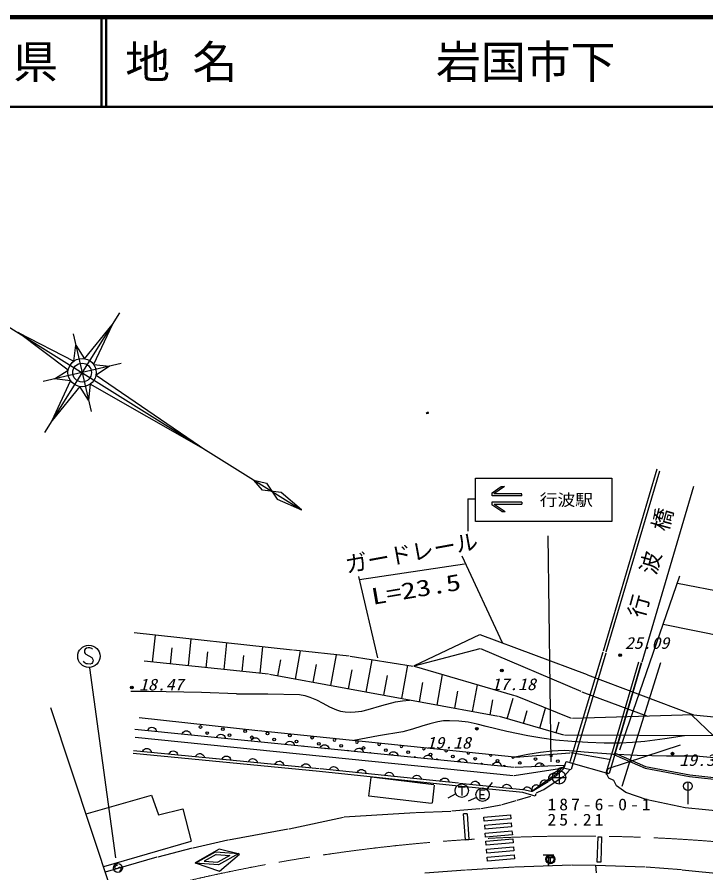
# Model space of a CAD drawing. Units: millimetres, scale not verified. Extents: x 40000 to 680000, y 20000 to 380000.
# Drawn here: x 358328 to 435105, y 284556 to 380000 of the extents above; entities that cross this region are included whole.
import ezdxf
from ezdxf.enums import TextEntityAlignment as Align

# ---------------------------------------------------------------- set-up
doc = ezdxf.new("R2010")
doc.units = ezdxf.units.MM
doc.header["$LTSCALE"] = 1000
doc.linetypes.add('CHAIN', pattern=[18.5, 12, -1.5, 3.5, -1.5])
for name, color, linetype, lineweight in [('M-BGD', 7, 'Continuous', 25), ('M-BMK', 2, 'CHAIN', 13), ('M-TTL', 2, 'Continuous', 140), ('M-TTL-LINE', 7, 'Continuous', 50)]:
    doc.layers.add(name, color=color, linetype=linetype, lineweight=lineweight)
doc.layers.add('M-BMK-SRVR', color=3, linetype='Continuous')
doc.layers.add('M-TTL-TXT', color=7, linetype='Continuous')
doc.styles.add('ＭＳ ゴシック', font='')
doc.styles.get('ＭＳ ゴシック').set_extended_font_data('MS Gothic')

# ---------------------------------------------------------------- blocks, each defined once
blk = doc.blocks.new('BUHIN1')
at = {"color": 3, "linetype": 'Continuous', "lineweight": 25}
for p, q in [((-633, -396), (633, 396)), ((396, -633), (-396, 633))]:
    blk.add_line(p, q, dxfattribs=at)
blk.add_circle((0, 0), 746, dxfattribs=at)
blk = doc.blocks.new('BUHIN34')
at = {"color": 7, "linetype": 'Continuous', "lineweight": 25}
blk.add_lwpolyline([(221, -448), (100, -463), (-14, -453), (-154, -416), (-257, -344), (-340, -254), (-409, -115), (-429, 6), (-424, 131), (-369, 267), (-308, 364), (-221, 448)], dxfattribs=at)
blk = doc.blocks.new('BUHIN36')
at = {"color": 7, "linetype": 'Continuous', "lineweight": 25}
blk.add_lwpolyline([(-469, 239), (-488, 113), (-479, -7), (-440, -157), (-365, -265), (-273, -357), (-128, -431), (0, -452), (132, -448), (276, -391), (376, -327), (469, -239)], dxfattribs=at)
blk = doc.blocks.new('BUHIN49')
at = {"color": 7, "linetype": 'Continuous', "lineweight": 25}
blk.add_lwpolyline([(222, -448), (101, -463), (-13, -453), (-154, -416), (-256, -344), (-340, -255), (-409, -116), (-429, 5), (-424, 130), (-369, 266), (-308, 363), (-222, 448)], dxfattribs=at)
blk = doc.blocks.new('BUHIN51')
at = {"color": 7, "linetype": 'Continuous', "lineweight": 25}
blk.add_lwpolyline([(220, -449), (99, -464), (-15, -453), (-156, -416), (-258, -343), (-341, -253), (-409, -114), (-429, 7), (-424, 132), (-368, 268), (-307, 365), (-220, 449)], dxfattribs=at)
blk = doc.blocks.new('BUHIN52')
at = {"color": 7, "linetype": 'Continuous', "lineweight": 25}
blk.add_lwpolyline([(223, -448), (102, -463), (-12, -453), (-153, -417), (-255, -345), (-339, -256), (-408, -117), (-429, 4), (-425, 129), (-370, 266), (-309, 363), (-223, 448)], dxfattribs=at)
blk = doc.blocks.new('BUHIN53')
at = {"color": 7, "linetype": 'Continuous', "lineweight": 25}
for centre, radius in [((0, 0), 150), ((0, 0), 131), ((0, 0), 112), ((0, 0), 93.8), ((0, 0), 75), ((0, 0), 56.2), ((0, -1), 37.5), ((0, 0), 18.8)]:
    blk.add_circle(centre, radius, dxfattribs=at)
blk = doc.blocks.new('BUHIN54')
at = {"color": 7, "linetype": 'Continuous', "lineweight": 25}
blk.add_line((155, -248), (-107, 172), dxfattribs=at)
blk.add_lwpolyline([(-568, -10), (-258, -506), (518, -21), (207, 475)], dxfattribs=at)
blk.add_circle((0, 0), 746, dxfattribs=at)
blk = doc.blocks.new('BUHIN81')
at = {"color": 7, "linetype": 'Continuous', "lineweight": 25}
blk.add_lwpolyline([(-889, -99), (-916, -197), (-904, -299), (-855, -424), (-753, -588), (-629, -703), (-477, -770), (-317, -766), (-192, -695), (-116, -640), (-36, -531), (-24, -421), (-52, 366), (4, 489), (110, 614), (244, 683), (368, 709), (509, 694), (660, 560), (812, 316), (863, 200), (878, 70), (851, -65), (776, -215)], dxfattribs=at)
blk.add_circle((0, 0), 1244, dxfattribs=at)
blk = doc.blocks.new('BUHIN89')
at = {"color": 7, "linetype": 'Continuous', "lineweight": 25}
for p, q in [((-4, -362), (-327, 155)), ((-165, -103), (293, 183))]:
    blk.add_line(p, q, dxfattribs=at)
blk.add_circle((0, 0), 498, dxfattribs=at)

msp = doc.modelspace()

# ---------------------------------------------------------------- linework, layer by layer
at = {"layer": 'M-BGD'}
for p, q in [((369750, 347026), (361393, 333676)), ((356733, 345884), (390047, 325031)), ((365842, 341903), (368914, 345691)), ((368914, 345691), (366860, 341258)), ((364020, 340622), (358451, 344808)), ((358451, 344808), (364665, 341640)), ((364573, 344693), (366570, 336010)), ((364665, 341640), (364865, 343421)), ((364865, 343421), (365842, 341903)), ((369913, 341350), (361230, 339353)), ((366860, 341258), (368641, 341058)), ((368641, 341058), (367123, 340081)), ((362502, 339645), (364020, 340622)), ((367123, 340081), (379367, 331716)), ((362229, 335011), (364283, 339445)), ((364283, 339445), (362502, 339645)), ((366478, 339063), (366278, 337282)), ((379367, 331716), (366478, 339063)), ((365301, 338800), (362229, 335011)), ((366278, 337282), (365301, 338800)), ((429635, 329565), (423638, 309286)), ((429937, 329369), (423970, 309159)), ((385698, 327238), (384707, 328373)), ((384707, 328373), (386138, 328007)), ((409431, 323761), (409431, 328561)), ((409431, 328561), (424631, 328561)), ((424631, 328561), (424631, 323761)), ((386138, 328007), (387298, 326226)), ((411271, 326931), (412302, 327637)), ((412656, 327637), (411463, 326820)), ((412302, 327637), (412656, 327637)), ((427988, 308112), (433765, 327675)), ((387774, 326974), (385698, 327238)), ((390047, 325031), (387774, 326974)), ((411271, 326620), (411271, 326931)), ((414582, 326620), (411271, 326620)), ((414582, 326820), (411463, 326820)), ((414582, 326620), (414582, 326799)), ((387298, 326226), (390047, 325031)), ((408572, 326259), (408572, 322656)), ((408572, 326259), (409431, 326259)), ((414582, 325892), (411243, 325892)), ((411243, 325892), (411243, 325617)), ((412361, 324862), (411243, 325617)), ((411489, 325692), (414582, 325692)), ((411518, 325672), (412719, 324862)), ((414582, 325892), (414582, 325692)), ((412361, 324862), (412719, 324862)), ((424631, 323761), (409431, 323761)), ((417848, 296947), (417513, 322146)), ((412438, 310202), (407932, 319881)), ((396508, 317272), (408214, 319035)), ((398549, 308557), (396437, 317625)), ((425527, 298292), (432217, 317693)), ((431935, 316873), (573438, 289099)), ((430354, 312291), (472806, 303753)), ((389024, 309405), (371375, 311337)), ((373425, 308053), (373738, 311078)), ((377418, 307640), (377728, 310641)), ((381411, 307228), (381718, 310204)), ((409864, 311102), (402575, 307641)), ((421907, 306636), (409956, 311106)), ((375422, 307847), (375608, 309654)), ((385403, 306816), (385708, 309768)), ((395338, 308728), (389124, 309394)), ((389360, 306170), (389935, 309307)), ((402578, 307632), (409927, 309564)), ((421189, 304772), (410022, 309557)), ((379414, 307434), (379600, 309227)), ((383407, 307022), (383591, 308800)), ((387388, 306532), (387717, 308327)), ((393305, 305447), (393934, 308878)), ((395437, 308715), (402481, 307627)), ((397250, 304723), (397912, 308333)), ((423610, 309190), (419954, 296943)), ((423942, 309063), (420316, 296817)), ((369346, 286243), (366447, 307428)), ((386352, 306718), (372477, 308151)), ((391333, 305808), (391694, 307779)), ((401195, 304000), (401877, 307721)), ((402578, 307606), (413773, 304321)), ((424347, 295659), (427960, 308016)), ((424633, 297808), (427649, 308104)), ((424921, 297723), (427937, 308019)), ((425780, 294243), (430072, 308014)), ((386451, 306703), (411995, 302020)), ((395278, 305085), (395669, 307217)), ((399223, 304362), (399626, 306561)), ((405140, 303276), (405763, 306671)), ((421907, 306636), (433742, 302169)), ((403168, 303638), (403564, 305799)), ((409085, 302553), (409632, 305536)), ((407113, 302915), (407463, 304828)), ((421282, 304735), (428614, 302018)), ((411058, 302191), (411363, 303858)), ((412953, 301747), (413620, 304047)), ((420125, 301788), (413868, 304289)), ((368940, 282281), (362098, 302972)), ((368940, 282281), (362098, 302972)), ((414770, 301219), (415193, 302676)), ((416587, 300692), (417240, 302941)), ((385153, 300411), (371944, 301838)), ((419265, 299915), (412092, 301997)), ((433742, 302169), (420222, 301771)), ((435972, 299829), (433551, 302163)), ((433742, 302169), (436379, 301922)), ((418405, 300165), (418765, 301407)), ((377714, 299929), (371448, 300562)), ((413737, 296295), (377714, 299929)), ((413790, 297452), (385253, 300400)), ((436019, 299829), (419363, 299901)), ((413642, 295372), (371487, 299652)), ((424224, 296215), (432262, 298820)), ((392018, 295857), (371281, 297866)), ((391997, 296161), (371318, 298163)), ((413890, 297451), (419937, 297952)), ((424325, 297213), (420036, 297948)), ((424001, 295696), (424633, 297808)), ((424921, 297723), (424633, 297808)), ((425001, 297907), (428391, 296431)), ((391997, 296161), (380092, 297314)), ((391997, 296161), (380092, 297314)), ((419320, 296275), (419528, 296993)), ((419528, 296993), (420253, 296783)), ((419584, 296973), (420317, 296755)), ((424921, 297723), (428331, 296239)), ((407525, 294547), (392097, 296151)), ((407525, 294547), (392097, 296151)), ((407525, 294547), (392097, 296151)), ((419256, 296219), (413742, 295375)), ((419315, 296538), (413837, 296292)), ((419329, 296506), (418148, 295393)), ((419270, 296192), (418624, 295550)), ((418624, 295550), (419270, 296192)), ((419281, 296224), (418961, 296181)), ((419345, 295393), (419902, 296022)), ((420043, 296055), (419354, 296216)), ((420287, 296721), (420105, 296092)), ((420317, 296755), (424001, 295696)), ((424021, 295742), (424224, 296215)), ((428331, 296239), (433288, 295294)), ((428391, 296431), (433318, 295492)), ((407544, 294244), (392018, 295857)), ((397545, 293126), (397791, 295211)), ((397846, 295254), (404783, 294403)), ((418071, 295330), (415722, 293637)), ((416974, 293826), (419270, 295328)), ((418548, 295484), (417610, 294773)), ((418548, 295484), (417610, 294773)), ((424276, 295112), (424001, 295696)), ((424333, 295611), (424013, 295735)), ((424854, 294843), (424276, 295112)), ((433288, 295294), (443805, 294124)), ((433318, 295492), (443829, 294322)), ((404826, 294347), (404590, 292345)), ((404826, 294347), (404590, 292345)), ((407487, 294153), (408286, 294153)), ((414683, 293535), (407544, 294244)), ((414691, 293835), (407625, 294537)), ((414691, 293835), (407625, 294537)), ((414691, 293835), (407625, 294537)), ((407888, 294153), (407888, 293178)), ((410690, 293854), (411336, 294618)), ((417527, 294717), (415724, 293634)), ((417527, 294717), (415724, 293634)), ((425129, 294270), (424854, 294843)), ((426184, 293526), (425129, 294270)), ((433107, 294717), (433107, 292223)), ((366013, 291131), (373320, 293240)), ((373320, 293240), (374084, 291018)), ((404534, 292301), (397545, 293126)), ((407229, 293368), (406349, 292892)), ((415558, 293081), (414026, 292620)), ((416071, 293124), (414683, 293535)), ((415632, 293619), (414790, 293819)), ((415632, 293619), (414790, 293819)), ((415632, 293619), (414790, 293819)), ((416149, 293388), (416071, 293124)), ((416888, 293776), (416201, 293434)), ((425041, 293959), (425020, 293969)), ((428556, 292693), (426184, 293526)), ((409526, 292965), (408619, 292544)), ((412270, 292105), (410011, 291706)), ((413930, 292591), (412367, 292128)), ((432781, 291813), (428556, 292693)), ((374084, 291018), (376816, 291684)), ((376816, 291684), (377742, 288109)), ((402688, 291249), (394796, 290762)), ((406691, 291417), (402788, 291255)), ((409912, 291693), (406791, 291424)), ((408495, 291155), (408096, 291127)), ((408293, 288255), (408096, 291127)), ((408495, 291155), (408692, 288283)), ((437416, 291339), (432781, 291813)), ((394697, 290748), (388636, 289444)), ((410343, 290778), (413334, 291042)), ((410382, 290330), (410343, 290778)), ((413374, 290594), (410382, 290330)), ((413334, 291042), (413374, 290594)), ((388538, 289424), (381904, 288207)), ((410422, 289882), (413413, 290146)), ((410422, 289882), (410461, 289434)), ((413453, 289697), (410461, 289434)), ((410501, 288985), (413492, 289249)), ((413413, 290146), (413453, 289697)), ((413492, 289249), (413532, 288801)), ((408293, 288255), (408692, 288283)), ((410540, 288537), (410501, 288985)), ((413532, 288801), (410540, 288537)), ((410580, 288089), (413571, 288353)), ((413571, 288353), (413611, 287904)), ((422990, 285761), (423083, 288588)), ((423083, 288588), (423483, 288575)), ((423483, 288575), (423390, 285747)), ((377706, 288048), (367962, 285238)), ((377855, 287301), (374011, 286324)), ((381806, 288187), (377952, 287324)), ((410619, 287641), (410580, 288089)), ((413611, 287904), (410619, 287641)), ((410659, 287192), (413650, 287456)), ((413650, 287456), (413690, 287008)), ((378170, 285638), (380453, 286904)), ((380853, 287198), (378181, 285667)), ((380519, 286598), (379190, 285861)), ((380453, 286904), (383055, 286703)), ((380519, 286598), (382035, 286481)), ((382035, 286481), (380705, 285744)), ((383055, 286703), (380772, 285438)), ((383125, 286655), (380853, 287198)), ((380894, 284753), (383125, 286655)), ((410698, 286744), (410659, 287192)), ((413690, 287008), (410698, 286744)), ((410738, 286296), (413729, 286560)), ((413729, 286560), (413769, 286111)), ((373914, 286298), (368156, 284651)), ((380772, 285438), (378170, 285638)), ((378181, 285667), (380894, 284753)), ((379190, 285861), (380705, 285744)), ((410777, 285848), (410738, 286296)), ((413769, 286111), (410777, 285848)), ((413826, 285233), (420119, 285447)), ((420219, 285448), (422792, 285417)), ((422792, 285417), (422884, 284562)), ((422792, 285417), (428333, 285232)), ((423390, 285747), (422990, 285761)), ((403772, 284559), (408305, 284882)), ((408405, 284889), (413727, 285228)), ((428433, 285226), (432381, 284919)), ((432480, 284910), (439454, 284201))]:
    msp.add_line(p, q, dxfattribs=at)
for points in [[(403915, 335802), (404171, 335823), (404131, 335942)], [(403939, 335810), (404128, 335931), (404162, 335830)], [(403963, 335818), (404122, 335919), (404151, 335836)], [(403987, 335826), (404116, 335907), (404139, 335842)], [(404011, 335835), (404111, 335895), (404127, 335848)], [(404035, 335843), (404105, 335883), (404115, 335853)], [(424028, 295510), (424155, 295734), (424034, 295767)], [(424042, 295559), (424048, 295747), (424133, 295724)], [(424048, 295583), (424055, 295736), (424121, 295717)], [(424055, 295608), (424061, 295724), (424110, 295711)], [(424062, 295632), (424068, 295713), (424098, 295704)]]:
    msp.add_lwpolyline(points, close=True, dxfattribs=at)
for points in [[(404101, 335865), (404059, 335851), (404099, 335871), (404103, 335859), (404059, 335851)], [(382789, 304523), (378867, 304671), (374941, 304759), (372971, 304776), (370991, 304786)], [(382789, 304523), (386278, 304514), (389822, 304444), (390407, 304334), (390976, 304165), (391701, 303851), (392418, 303475), (393160, 303081), (393916, 302747), (394394, 302600), (394898, 302508), (395455, 302475), (396028, 302502), (396742, 302605), (397451, 302769), (398982, 303234), (400517, 303635), (401292, 303751), (402086, 303836)], [(408625, 301369), (407569, 301477), (406512, 301525), (405870, 301497), (405226, 301408), (404338, 301195), (403457, 300921), (402402, 300582), (401337, 300302), (398607, 299826), (395880, 299319)], [(432732, 299843), (430526, 299497), (428315, 299212), (426933, 299092), (425548, 299032), (423758, 299035), (421958, 299098), (420160, 299202), (418359, 299367), (416805, 299576), (415250, 299846), (412929, 300335), (410619, 300882), (409618, 301127), (408625, 301369)], [(419293, 298215), (417985, 298131), (416674, 297986), (415245, 297745), (413815, 297450)], [(437217, 297279), (433970, 297578), (430712, 297583), (427455, 297649), (424500, 297808), (421547, 298028), (420420, 298120), (419293, 298215)], [(416076, 296393), (416111, 296509), (416167, 296610), (416257, 296724), (416364, 296789), (416480, 296829), (416635, 296836), (416753, 296806), (416866, 296751), (416968, 296646), (417033, 296551), (417075, 296438)], [(419270, 296192), (419172, 296242), (419071, 296266), (418937, 296275), (418827, 296243), (418727, 296192), (418627, 296092), (418575, 295993), (418542, 295883), (418550, 295750), (418576, 295650), (418624, 295550)], [(418548, 295484), (418431, 295565), (418306, 295614), (418136, 295648), (417990, 295626), (417853, 295578), (417708, 295468), (417624, 295349), (417564, 295215), (417550, 295042), (417566, 294910), (417610, 294773)], [(424035, 295534), (424042, 295759), (424144, 295730), (424035, 295535)], [(424080, 295699), (424069, 295657), (424074, 295701), (424086, 295698), (424069, 295657)], [(414724, 293834), (414790, 293937), (414871, 294018), (414989, 294103), (415109, 294136), (415232, 294143), (415383, 294107), (415489, 294046), (415582, 293963), (415652, 293833), (415688, 293724), (415698, 293604)], [(369751, 284789), (369791, 284796), (369825, 284818), (369862, 284858), (369903, 284923), (369922, 284988), (369920, 285054), (369890, 285111), (369843, 285144), (369810, 285161), (369757, 285171), (369715, 285156), (369437, 285008), (369383, 285007), (369319, 285023), (369271, 285059), (369240, 285099), (369220, 285152), (369242, 285230), (369303, 285328), (369336, 285366), (369380, 285394), (369433, 285408), (369501, 285408)]]:
    msp.add_lwpolyline(points, dxfattribs=at)
for centre, radius in [((365572, 340352), 1575), ((365572, 340352), 1050), ((378779, 300826), 149), ((381268, 300588), 149), ((379518, 300152), 149), ((382007, 299914), 149), ((383756, 300349), 149), ((384496, 299676), 149), ((386245, 300111), 149), ((388734, 299873), 149), ((391222, 299635), 149), ((386984, 299438), 149), ((389473, 299199), 149), ((391962, 298961), 149), ((394450, 298723), 149), ((396939, 298485), 149), ((399427, 298246), 149), ((401916, 298008), 149), ((404405, 297770), 149), ((431384, 297851), 150), ((431384, 297851), 131), ((431384, 297851), 112), ((431384, 297851), 93.8), ((431384, 297851), 75), ((431384, 297851), 56.2), ((431384, 297851), 37.5), ((431384, 297851), 18.8), ((406893, 297532), 149), ((409382, 297293), 149), ((411871, 297055), 149), ((414359, 296817), 149), ((416109, 297252), 149), ((418597, 297014), 149), ((407888, 293726), 746), ((433107, 294236), 481), ((417754, 286070), 400), ((369559, 285091), 498)]:
    msp.add_circle(centre, radius, dxfattribs=at)
for centre, start, end in [((393711, 299396), 92.14235, 75.957), ((396200, 299158), 115.93153, 52.16782), ((398688, 298920), 128.95808, 39.14127), ((401177, 298682), 139.48518, 28.61417), ((390212, 298526), 65.96351, 102.51446), ((392701, 298288), 54.00772, 114.47025), ((395189, 298049), 45.357, 123.12097), ((397678, 297811), 38.09758, 130.38039), ((403665, 298443), 148.80841, 19.29094), ((406154, 298205), 157.45925, 10.6401), ((408643, 297967), 165.73408, 2.36527), ((417858, 297688), 146.55915, 42.91907), ((400167, 297573), 31.63506, 136.84291), ((402655, 297335), 25.68949, 142.78848), ((405144, 297096), 20.1008, 148.37717), ((407632, 296858), 14.76561, 153.71236), ((411131, 297729), 173.83638, 354.26298), ((413620, 297491), 181.93437, 346.16498), ((410121, 296620), 9.61087, 158.8671), ((412610, 296382), 4.58099, 163.89698), ((416848, 296579), 283.81818, 261.50453)]:
    msp.add_arc(centre, 149, start, end, dxfattribs=at)
at = {"layer": 'M-BMK'}
msp.add_arc((420746, 97635), 191026, 83.8284, 105.43723, dxfattribs=at)
at = {"layer": 'M-TTL'}
msp.add_line((680000, 380000), (40000, 380000), dxfattribs=at)
at = {"layer": 'M-TTL-LINE'}
for p, q in [((367750, 380000), (367750, 370000)), ((368250, 380000), (368250, 370000)), ((40000, 370000), (680000, 370000))]:
    msp.add_line(p, q, dxfattribs=at)

# ---------------------------------------------------------------- block references
at = {"layer": 'M-BGD', "rotation": 237.99205}
for name, p in [('BUHIN81', (366330, 308709)), ('BUHIN53', (425557, 308829)), ('BUHIN53', (412353, 307130)), ('BUHIN53', (371109, 305237)), ('BUHIN34', (373370, 300368)), ('BUHIN53', (409568, 300637)), ('BUHIN34', (377214, 299980)), ('BUHIN34', (381059, 299592)), ('BUHIN34', (384903, 299204)), ('BUHIN34', (388748, 298816)), ('BUHIN34', (392592, 298428)), ('BUHIN52', (372795, 298020)), ('BUHIN52', (375749, 297734)), ('BUHIN52', (378703, 297448)), ('BUHIN34', (396437, 298040)), ('BUHIN34', (400281, 297652)), ('BUHIN34', (404126, 297265)), ('BUHIN52', (381658, 297162)), ('BUHIN52', (384612, 296876)), ('BUHIN52', (387566, 296590)), ('BUHIN52', (390520, 296304)), ('BUHIN34', (407970, 296877)), ('BUHIN34', (411815, 296489)), ('BUHIN51', (393639, 295990)), ('BUHIN51', (396725, 295669)), ('BUHIN51', (399811, 295349)), ('BUHIN51', (402897, 295028)), ('BUHIN51', (405982, 294707)), ('BUHIN49', (409391, 294362)), ('BUHIN36', (417076, 294446)), ('BUHIN54', (410206, 293281)), ('BUHIN49', (412925, 294011)), ('BUHIN36', (416175, 293904)), ('BUHIN89', (417754, 286070))]:
    msp.add_blockref(name, p, dxfattribs=at)
at = {"layer": 'M-BMK-SRVR', "rotation": 237.99205}
msp.add_blockref('BUHIN1', (418745, 295211), dxfattribs=at)

# ---------------------------------------------------------------- texts
at = {"layer": 'M-BGD', "style": 'ＭＳ ゴシック', "width": 1.1}
for s, p in [('行波駅', (416584, 325103)), ('Ｔ', (416585, 284912))]:
    msp.add_text(s, height=1320, dxfattribs=at).set_placement(p, align=Align.BOTTOM_LEFT)
at = {"layer": 'M-BGD', "style": 'ＭＳ ゴシック'}
for s, rotation, p in [('行\u3000波\u3000橋', 74.7, (428709, 312733)), ('ガードレール', 10.4, (395180, 317465))]:
    msp.add_text(s, height=1833, rotation=rotation, dxfattribs=at).set_placement(p, align=Align.BOTTOM_LEFT)
at = {"layer": 'M-BGD', "style": 'ＭＳ ゴシック', "width": 1.35}
msp.add_text('L=23.5', height=1833, rotation=9.7, dxfattribs=at).set_placement((398062, 313905), align=Align.BOTTOM_LEFT)
at = {"layer": 'M-BGD', "style": 'ＭＳ ゴシック', "oblique": 15, "width": 1.1}
for s, p in [('25.09', (426078, 309142)), ('18.47', (371921, 304504)), ('17.18', (411204, 304542)), ('19.18', (403963, 298017)), ('19.38', (432141, 296087))]:
    msp.add_text(s, height=1320, dxfattribs=at).set_placement(p, align=Align.BOTTOM_LEFT)
at = {"layer": 'M-BMK-SRVR', "char_height": 1320, "attachment_point": 7, "style": 'ＭＳ ゴシック'}
for s, insert in [('\\T1.33;\\W1.1;187-6-0-1', (417445, 291511)), ('\\T1.33;\\W1.1;25.21', (417445, 289811))]:
    msp.add_mtext(s, dxfattribs=dict(at, insert=insert))
at = {"layer": 'M-TTL-TXT', "style": 'ＭＳ ゴシック'}
msp.add_text('山\u3000口\u3000県', height=3666, dxfattribs=at).set_placement((350375, 375000), align=Align.MIDDLE_CENTER)
for s, p in [('地 名', (370380, 375000)), ('岩国市下', (405024, 375000))]:
    msp.add_text(s, height=3666, dxfattribs=at).set_placement(p, align=Align.MIDDLE_LEFT)

doc.saveas('drawing.dxf')
